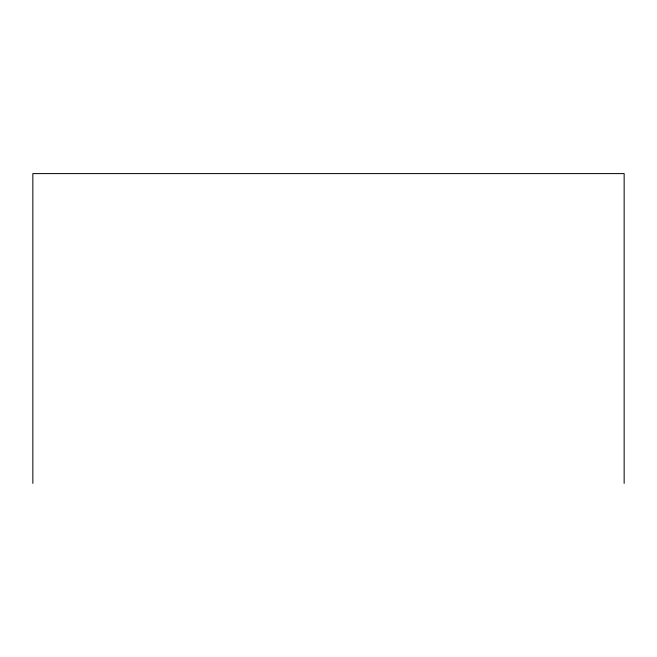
<?xml version="1.0" encoding="UTF-8"?>
<svg xmlns="http://www.w3.org/2000/svg" width="657" height="657" viewBox="0 0 657 657"><rect width="100%" height="100%" fill="white"/><g stroke="black" fill="none" stroke-linecap="round" stroke-linejoin="round"><path stroke-width="0.99" d="M624.15 483.396L624.15 173.604L32.85 173.604L32.85 483.396"/></g></svg>
